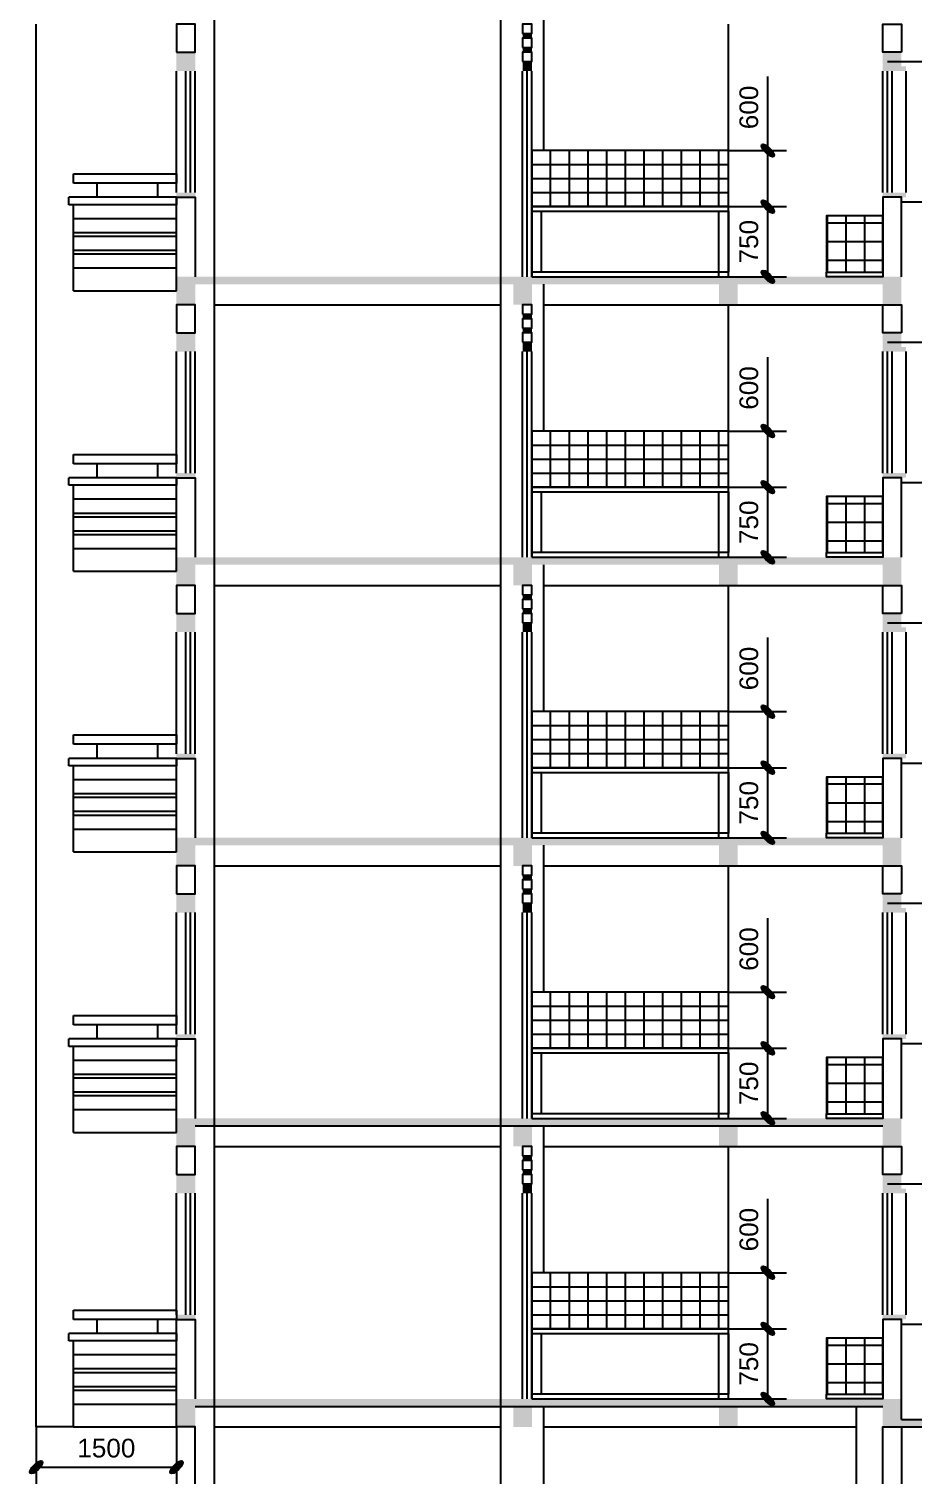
# Model space of a CAD drawing. Extents: x 3511 to 87611, y 1640 to 61040.
# Drawn here: x 60796 to 70249, y 21454 to 36918 of the extents above; entities that cross this region are included whole.
import ezdxf

# ---------------------------------------------------------------- set-up
doc = ezdxf.new("R2010")
doc.units = 0
doc.layers.get('0').update_dxf_attribs({"linetype": 'CONTINUOUS'})
doc.layers.get('DEFPOINTS').update_dxf_attribs({"linetype": 'CONTINUOUS'})
for name, color, linetype in [('BAO', 3, 'CONTINUOUS'), ('CUA', 4, 'CONTINUOUS'), ('DIM', 6, 'CONTINUOUS'), ('HATCH', 6, 'CONTINUOUS'), ('MAT_CAT', 5, 'CONTINUOUS'), ('mc1', 7, 'CONTINUOUS'), ('OPMEN', 6, 'CONTINUOUS'), ('TUONG', 35, 'CONTINUOUS')]:
    doc.layers.add(name, color=color, linetype=linetype)
doc.styles.add('VNI-HELVE', font='VHELVEN.TTF')
doc.dimstyles.new('DIM100S', dxfattribs={"dimtxt": 200, "dimasz": 130, "dimexe": 200, "dimexo": 0, "dimgap": 100, "dimtad": 1, "dimdec": 0, "dimrnd": 50, "dimzin": 0, "dimdsep": 46, "dimtxsty": 'VNI-HELVE', "dimblk1": 'ARCHTICK', "dimblk2": 'ARCHTICK', "dimsah": 1, "dimcen": 0, "dimclrd": 6, "dimclre": 6, "dimclrt": 6, "dimadec": 0, "dimazin": 0, "dimtfac": 1, "dimtdec": 0, "dimtofl": 0, "dimtmove": 0, "dimatfit": 3, "dimfxl": 0, "dimtolj": 1, "dimtzin": 0, "dimarcsym": 0})

# ---------------------------------------------------------------- blocks, each defined once
blk = doc.blocks.new('_ArchTick')
h = blk.add_hatch(color=256)
edge = h.paths.add_edge_path()
edge.add_ellipse((0, 0), major_axis=(0.5, 0.5), ratio=0.348148, start_angle=0, end_angle=360)
blk.add_ellipse((0, 0), major_axis=(0.5, 0.5), ratio=0.348148)
blk = doc.blocks.new('*D84')
at = {"color": 6, "linetype": 'ByBlock'}
for p, q in [((60874, 21968), (60874, 21338)), ((62374, 21968), (62374, 21338)), ((60874, 21538), (62374, 21538))]:
    blk.add_line(p, q, dxfattribs=at)
at = {"layer": 'DEFPOINTS', "color": 0, "linetype": 'ByBlock'}
for p in [(60874, 21968), (62374, 21968), (62374, 21538)]:
    blk.add_point(p, dxfattribs=at)
at = {"color": 6, "linetype": 'ByBlock', "xscale": 130, "yscale": 130, "zscale": 130, "rotation": 180}
blk.add_blockref('_ArchTick', (60874, 21538), dxfattribs=at)
at = {"color": 6, "linetype": 'ByBlock', "xscale": 130, "yscale": 130, "zscale": 130}
blk.add_blockref('_ArchTick', (62374, 21538), dxfattribs=at)
at = {"color": 6, "linetype": 'ByBlock', "insert": (61624, 21741), "char_height": 200, "attachment_point": 5, "style": 'VNI-HELVE'}
blk.add_mtext('\\A1;1500', dxfattribs=at)
blk = doc.blocks.new('GM1')
at = {"layer": 'HATCH'}
h = blk.add_hatch(dxfattribs=at)
h.set_pattern_fill('_USER', color=256, scale=200, style=0, double=1, pattern_type=0)
h.set_pattern_definition([(0, (59734.32, 8643.97), (0, 200), []), (90, (59734.32, 8643.97), (-200, 1e-14), [])])
h.paths.add_polyline_path([(0, 650), (-600, 650), (-600, 50), (0, 50)])
at = {"layer": 'CUA'}
blk.add_lwpolyline([(-600, 50), (0, 50), (0, 0), (-600, 0)], close=True, dxfattribs=at)
at = {"layer": 'HATCH'}
blk.add_lwpolyline([(-600, 50), (0, 50), (0, 650), (-600, 650)], close=True, dxfattribs=at)
blk = doc.blocks.new('*D139')
at = {"color": 6, "linetype": 'ByBlock'}
for p, q in [((68696, 35618), (68696, 36409)), ((68274, 35618), (68896, 35618)), ((68696, 35018), (68696, 35618)), ((68274, 35018), (68896, 35018))]:
    blk.add_line(p, q, dxfattribs=at)
at = {"layer": 'DEFPOINTS', "color": 0, "linetype": 'ByBlock'}
for p in [(68274, 35618), (68696, 35618), (68274, 35018)]:
    blk.add_point(p, dxfattribs=at)
at = {"color": 6, "linetype": 'ByBlock', "xscale": 130, "yscale": 130, "zscale": 130}
for p, rotation in [((68696, 35618), 90), ((68696, 35018), 270)]:
    blk.add_blockref('_ArchTick', p, dxfattribs=dict(at, rotation=rotation))
at = {"color": 6, "linetype": 'ByBlock', "insert": (68494, 36079), "char_height": 200, "attachment_point": 5, "rotation": 90, "style": 'VNI-HELVE'}
blk.add_mtext('\\A1;600', dxfattribs=at)
blk = doc.blocks.new('*D140')
at = {"color": 6, "linetype": 'ByBlock'}
for p, q in [((68274, 35018), (68896, 35018)), ((68696, 34268), (68696, 35018)), ((68274, 34268), (68896, 34268))]:
    blk.add_line(p, q, dxfattribs=at)
at = {"layer": 'DEFPOINTS', "color": 0, "linetype": 'ByBlock'}
for p in [(68274, 35018), (68696, 35018), (68274, 34268)]:
    blk.add_point(p, dxfattribs=at)
at = {"color": 6, "linetype": 'ByBlock', "xscale": 130, "yscale": 130, "zscale": 130}
for p, rotation in [((68696, 35018), 90), ((68696, 34268), 270)]:
    blk.add_blockref('_ArchTick', p, dxfattribs=dict(at, rotation=rotation))
at = {"color": 6, "linetype": 'ByBlock', "insert": (68494, 34643), "char_height": 200, "attachment_point": 5, "rotation": 90, "style": 'VNI-HELVE'}
blk.add_mtext('\\A1;750', dxfattribs=at)
blk = doc.blocks.new('*D141')
at = {"color": 6, "linetype": 'ByBlock'}
for p, q in [((68696, 32618), (68696, 33409)), ((68274, 32618), (68896, 32618)), ((68696, 32018), (68696, 32618)), ((68274, 32018), (68896, 32018))]:
    blk.add_line(p, q, dxfattribs=at)
at = {"layer": 'DEFPOINTS', "color": 0, "linetype": 'ByBlock'}
for p in [(68274, 32618), (68696, 32618), (68274, 32018)]:
    blk.add_point(p, dxfattribs=at)
at = {"color": 6, "linetype": 'ByBlock', "xscale": 130, "yscale": 130, "zscale": 130}
for p, rotation in [((68696, 32618), 90), ((68696, 32018), 270)]:
    blk.add_blockref('_ArchTick', p, dxfattribs=dict(at, rotation=rotation))
at = {"color": 6, "linetype": 'ByBlock', "insert": (68494, 33079), "char_height": 200, "attachment_point": 5, "rotation": 90, "style": 'VNI-HELVE'}
blk.add_mtext('\\A1;600', dxfattribs=at)
blk = doc.blocks.new('*D142')
at = {"color": 6, "linetype": 'ByBlock'}
for p, q in [((68274, 32018), (68896, 32018)), ((68696, 31268), (68696, 32018)), ((68274, 31268), (68896, 31268))]:
    blk.add_line(p, q, dxfattribs=at)
at = {"layer": 'DEFPOINTS', "color": 0, "linetype": 'ByBlock'}
for p in [(68274, 32018), (68696, 32018), (68274, 31268)]:
    blk.add_point(p, dxfattribs=at)
at = {"color": 6, "linetype": 'ByBlock', "xscale": 130, "yscale": 130, "zscale": 130}
for p, rotation in [((68696, 32018), 90), ((68696, 31268), 270)]:
    blk.add_blockref('_ArchTick', p, dxfattribs=dict(at, rotation=rotation))
at = {"color": 6, "linetype": 'ByBlock', "insert": (68494, 31643), "char_height": 200, "attachment_point": 5, "rotation": 90, "style": 'VNI-HELVE'}
blk.add_mtext('\\A1;750', dxfattribs=at)
blk = doc.blocks.new('*D143')
at = {"color": 6, "linetype": 'ByBlock'}
for p, q in [((68696, 29618), (68696, 30409)), ((68274, 29618), (68896, 29618)), ((68696, 29018), (68696, 29618)), ((68274, 29018), (68896, 29018))]:
    blk.add_line(p, q, dxfattribs=at)
at = {"layer": 'DEFPOINTS', "color": 0, "linetype": 'ByBlock'}
for p in [(68274, 29618), (68696, 29618), (68274, 29018)]:
    blk.add_point(p, dxfattribs=at)
at = {"color": 6, "linetype": 'ByBlock', "xscale": 130, "yscale": 130, "zscale": 130}
for p, rotation in [((68696, 29618), 90), ((68696, 29018), 270)]:
    blk.add_blockref('_ArchTick', p, dxfattribs=dict(at, rotation=rotation))
at = {"color": 6, "linetype": 'ByBlock', "insert": (68494, 30079), "char_height": 200, "attachment_point": 5, "rotation": 90, "style": 'VNI-HELVE'}
blk.add_mtext('\\A1;600', dxfattribs=at)
blk = doc.blocks.new('*D144')
at = {"color": 6, "linetype": 'ByBlock'}
for p, q in [((68274, 29018), (68896, 29018)), ((68696, 28268), (68696, 29018)), ((68274, 28268), (68896, 28268))]:
    blk.add_line(p, q, dxfattribs=at)
at = {"layer": 'DEFPOINTS', "color": 0, "linetype": 'ByBlock'}
for p in [(68274, 29018), (68696, 29018), (68274, 28268)]:
    blk.add_point(p, dxfattribs=at)
at = {"color": 6, "linetype": 'ByBlock', "xscale": 130, "yscale": 130, "zscale": 130}
for p, rotation in [((68696, 29018), 90), ((68696, 28268), 270)]:
    blk.add_blockref('_ArchTick', p, dxfattribs=dict(at, rotation=rotation))
at = {"color": 6, "linetype": 'ByBlock', "insert": (68494, 28643), "char_height": 200, "attachment_point": 5, "rotation": 90, "style": 'VNI-HELVE'}
blk.add_mtext('\\A1;750', dxfattribs=at)
blk = doc.blocks.new('*D145')
at = {"color": 6, "linetype": 'ByBlock'}
for p, q in [((68696, 26618), (68696, 27409)), ((68274, 26618), (68896, 26618)), ((68696, 26018), (68696, 26618)), ((68274, 26018), (68896, 26018))]:
    blk.add_line(p, q, dxfattribs=at)
at = {"layer": 'DEFPOINTS', "color": 0, "linetype": 'ByBlock'}
for p in [(68274, 26618), (68696, 26618), (68274, 26018)]:
    blk.add_point(p, dxfattribs=at)
at = {"color": 6, "linetype": 'ByBlock', "xscale": 130, "yscale": 130, "zscale": 130}
for p, rotation in [((68696, 26618), 90), ((68696, 26018), 270)]:
    blk.add_blockref('_ArchTick', p, dxfattribs=dict(at, rotation=rotation))
at = {"color": 6, "linetype": 'ByBlock', "insert": (68494, 27079), "char_height": 200, "attachment_point": 5, "rotation": 90, "style": 'VNI-HELVE'}
blk.add_mtext('\\A1;600', dxfattribs=at)
blk = doc.blocks.new('*D146')
at = {"color": 6, "linetype": 'ByBlock'}
for p, q in [((68274, 26018), (68896, 26018)), ((68696, 25268), (68696, 26018)), ((68274, 25268), (68896, 25268))]:
    blk.add_line(p, q, dxfattribs=at)
at = {"layer": 'DEFPOINTS', "color": 0, "linetype": 'ByBlock'}
for p in [(68274, 26018), (68696, 26018), (68274, 25268)]:
    blk.add_point(p, dxfattribs=at)
at = {"color": 6, "linetype": 'ByBlock', "xscale": 130, "yscale": 130, "zscale": 130}
for p, rotation in [((68696, 26018), 90), ((68696, 25268), 270)]:
    blk.add_blockref('_ArchTick', p, dxfattribs=dict(at, rotation=rotation))
at = {"color": 6, "linetype": 'ByBlock', "insert": (68494, 25643), "char_height": 200, "attachment_point": 5, "rotation": 90, "style": 'VNI-HELVE'}
blk.add_mtext('\\A1;750', dxfattribs=at)
blk = doc.blocks.new('*D147')
at = {"color": 6, "linetype": 'ByBlock'}
for p, q in [((68696, 23618), (68696, 24409)), ((68274, 23618), (68896, 23618)), ((68696, 23018), (68696, 23618)), ((68274, 23018), (68896, 23018))]:
    blk.add_line(p, q, dxfattribs=at)
at = {"layer": 'DEFPOINTS', "color": 0, "linetype": 'ByBlock'}
for p in [(68274, 23618), (68696, 23618), (68274, 23018)]:
    blk.add_point(p, dxfattribs=at)
at = {"color": 6, "linetype": 'ByBlock', "xscale": 130, "yscale": 130, "zscale": 130}
for p, rotation in [((68696, 23618), 90), ((68696, 23018), 270)]:
    blk.add_blockref('_ArchTick', p, dxfattribs=dict(at, rotation=rotation))
at = {"color": 6, "linetype": 'ByBlock', "insert": (68494, 24079), "char_height": 200, "attachment_point": 5, "rotation": 90, "style": 'VNI-HELVE'}
blk.add_mtext('\\A1;600', dxfattribs=at)
blk = doc.blocks.new('*D148')
at = {"color": 6, "linetype": 'ByBlock'}
for p, q in [((68274, 23018), (68896, 23018)), ((68696, 22268), (68696, 23018)), ((68274, 22268), (68896, 22268))]:
    blk.add_line(p, q, dxfattribs=at)
at = {"layer": 'DEFPOINTS', "color": 0, "linetype": 'ByBlock'}
for p in [(68274, 23018), (68696, 23018), (68274, 22268)]:
    blk.add_point(p, dxfattribs=at)
at = {"color": 6, "linetype": 'ByBlock', "xscale": 130, "yscale": 130, "zscale": 130}
for p, rotation in [((68696, 23018), 90), ((68696, 22268), 270)]:
    blk.add_blockref('_ArchTick', p, dxfattribs=dict(at, rotation=rotation))
at = {"color": 6, "linetype": 'ByBlock', "insert": (68494, 22643), "char_height": 200, "attachment_point": 5, "rotation": 90, "style": 'VNI-HELVE'}
blk.add_mtext('\\A1;750', dxfattribs=at)

msp = doc.modelspace()

# ---------------------------------------------------------------- hatches: boundary and pattern name
at = {"layer": 'OPMEN'}
h = msp.add_hatch(dxfattribs=at)
h.set_pattern_fill('_USER', color=256, scale=150, style=0, pattern_type=0)
h.set_pattern_definition([(0, (66173.86, 35018.44), (0, 150), [])])
h.paths.add_polyline_path([(66173.9, 35018.4), (68273.9, 35018.4), (68273.9, 35618.4), (66173.9, 35618.4)])
h = msp.add_hatch(dxfattribs=at)
h.set_pattern_fill('_USER', color=256, scale=200, angle=90, style=0, pattern_type=0)
h.set_pattern_definition([(90, (66173.86, 35018.44), (-200, 1e-14), [])])
h.paths.add_polyline_path([(66173.9, 35018.4), (68273.9, 35018.4), (68273.9, 35618.4), (66173.9, 35618.4)])
h = msp.add_hatch(dxfattribs=at)
h.set_pattern_fill('_USER', color=256, scale=150, style=0, pattern_type=0)
h.set_pattern_definition([(0, (66173.86, 32018.44), (0, 150), [])])
h.paths.add_polyline_path([(66173.9, 32018.4), (68273.9, 32018.4), (68273.9, 32618.4), (66173.9, 32618.4)])
h = msp.add_hatch(dxfattribs=at)
h.set_pattern_fill('_USER', color=256, scale=200, angle=90, style=0, pattern_type=0)
h.set_pattern_definition([(90, (66173.86, 32018.44), (-200, 1e-14), [])])
h.paths.add_polyline_path([(66173.9, 32018.4), (68273.9, 32018.4), (68273.9, 32618.4), (66173.9, 32618.4)])
h = msp.add_hatch(dxfattribs=at)
h.set_pattern_fill('_USER', color=256, scale=150, style=0, pattern_type=0)
h.set_pattern_definition([(0, (66173.86, 29018.44), (0, 150), [])])
h.paths.add_polyline_path([(66173.9, 29018.4), (68273.9, 29018.4), (68273.9, 29618.4), (66173.9, 29618.4)])
h = msp.add_hatch(dxfattribs=at)
h.set_pattern_fill('_USER', color=256, scale=200, angle=90, style=0, pattern_type=0)
h.set_pattern_definition([(90, (66173.86, 29018.44), (-200, 1e-14), [])])
h.paths.add_polyline_path([(66173.9, 29018.4), (68273.9, 29018.4), (68273.9, 29618.4), (66173.9, 29618.4)])
h = msp.add_hatch(dxfattribs=at)
h.set_pattern_fill('_USER', color=256, scale=150, style=0, pattern_type=0)
h.set_pattern_definition([(0, (66173.86, 26018.44), (0, 150), [])])
h.paths.add_polyline_path([(66173.9, 26018.4), (68273.9, 26018.4), (68273.9, 26618.4), (66173.9, 26618.4)])
h = msp.add_hatch(dxfattribs=at)
h.set_pattern_fill('_USER', color=256, scale=200, angle=90, style=0, pattern_type=0)
h.set_pattern_definition([(90, (66173.86, 26018.44), (-200, 1e-14), [])])
h.paths.add_polyline_path([(66173.9, 26018.4), (68273.9, 26018.4), (68273.9, 26618.4), (66173.9, 26618.4)])
h = msp.add_hatch(dxfattribs=at)
h.set_pattern_fill('_USER', color=256, scale=150, style=0, pattern_type=0)
h.set_pattern_definition([(0, (66173.86, 23018.44), (0, 150), [])])
h.paths.add_polyline_path([(66173.9, 23018.4), (68273.9, 23018.4), (68273.9, 23618.4), (66173.9, 23618.4)])
h = msp.add_hatch(dxfattribs=at)
h.set_pattern_fill('_USER', color=256, scale=200, angle=90, style=0, pattern_type=0)
h.set_pattern_definition([(90, (66173.86, 23018.44), (-200, 1e-14), [])])
h.paths.add_polyline_path([(66173.9, 23018.4), (68273.9, 23018.4), (68273.9, 23618.4), (66173.9, 23618.4)])

# ---------------------------------------------------------------- linework, layer by layer
at = {"layer": 'BAO', "color": 3, "linetype": 'Continuous'}
for points in [[(66073.9, 36868.4), (66173.9, 36868.4), (66173.9, 36968.4), (66073.9, 36968.4)], [(66073.9, 36718.4), (66173.9, 36718.4), (66173.9, 36818.4), (66073.9, 36818.4)], [(66073.9, 33868.4), (66173.9, 33868.4), (66173.9, 33968.4), (66073.9, 33968.4)], [(66073.9, 33718.4), (66173.9, 33718.4), (66173.9, 33818.4), (66073.9, 33818.4)], [(66073.9, 30718.4), (66173.9, 30718.4), (66173.9, 30818.4), (66073.9, 30818.4)], [(66073.9, 30568.4), (66173.9, 30568.4), (66173.9, 30668.4), (66073.9, 30668.4)]]:
    msp.add_lwpolyline(points, close=True, dxfattribs=at)
at = {"layer": 'DIM', "color": 6}
for p, q in [((61273.9, 35268.4), (61273.9, 35368.4)), ((61523.9, 35266.4), (61523.9, 35118.4)), ((62173.9, 35118.4), (62173.9, 35268.4)), ((62373.9, 35118.4), (61223.9, 35118.4)), ((61223.9, 35038.4), (61223.9, 35118.4)), ((62373.9, 35118.4), (62373.9, 35038.4)), ((62373.9, 35038.4), (61223.9, 35038.4)), ((61273.9, 34118.4), (61273.9, 35038.4)), ((62373.9, 34118.4), (62373.9, 35038.4)), ((62373.9, 34888.4), (61273.9, 34888.4)), ((62373.9, 34738.4), (61273.9, 34738.4)), ((62373.9, 34698.4), (61273.9, 34698.4)), ((62373.9, 34548.4), (61273.9, 34548.4)), ((62373.9, 34508.4), (61273.9, 34508.4)), ((62373.9, 34358.4), (61273.9, 34358.4)), ((61273.9, 34118.4), (62373.9, 34118.4)), ((61273.9, 32268.4), (61273.9, 32368.4)), ((61523.9, 32266.4), (61523.9, 32118.4)), ((62173.9, 32118.4), (62173.9, 32268.4)), ((62373.9, 32118.4), (61223.9, 32118.4)), ((61223.9, 32038.4), (61223.9, 32118.4)), ((62373.9, 32038.4), (61223.9, 32038.4)), ((61273.9, 31118.4), (61273.9, 32038.4)), ((62373.9, 32118.4), (62373.9, 32038.4)), ((62373.9, 31118.4), (62373.9, 32038.4)), ((62373.9, 31888.4), (61273.9, 31888.4)), ((62373.9, 31738.4), (61273.9, 31738.4)), ((62373.9, 31698.4), (61273.9, 31698.4)), ((62373.9, 31548.4), (61273.9, 31548.4)), ((62373.9, 31508.4), (61273.9, 31508.4)), ((62373.9, 31358.4), (61273.9, 31358.4)), ((61273.9, 31118.4), (62373.9, 31118.4)), ((61273.9, 29268.4), (61273.9, 29368.4)), ((61523.9, 29266.4), (61523.9, 29118.4)), ((62173.9, 29118.4), (62173.9, 29268.4)), ((62373.9, 29118.4), (61223.9, 29118.4)), ((61223.9, 29038.4), (61223.9, 29118.4)), ((62373.9, 29118.4), (62373.9, 29038.4)), ((62373.9, 29038.4), (61223.9, 29038.4)), ((61273.9, 28118.4), (61273.9, 29038.4)), ((62373.9, 28118.4), (62373.9, 29038.4)), ((62373.9, 28888.4), (61273.9, 28888.4)), ((62373.9, 28738.4), (61273.9, 28738.4)), ((62373.9, 28698.4), (61273.9, 28698.4)), ((62373.9, 28548.4), (61273.9, 28548.4)), ((62373.9, 28508.4), (61273.9, 28508.4)), ((62373.9, 28358.4), (61273.9, 28358.4)), ((61273.9, 28118.4), (62373.9, 28118.4)), ((61273.9, 26268.4), (61273.9, 26368.4)), ((61523.9, 26266.4), (61523.9, 26118.4)), ((62173.9, 26118.4), (62173.9, 26268.4)), ((62373.9, 26118.4), (61223.9, 26118.4)), ((61223.9, 26038.4), (61223.9, 26118.4)), ((62373.9, 26038.4), (61223.9, 26038.4)), ((61273.9, 25118.4), (61273.9, 26038.4)), ((62373.9, 26118.4), (62373.9, 26038.4)), ((62373.9, 25118.4), (62373.9, 26038.4)), ((62373.9, 25888.4), (61273.9, 25888.4)), ((62373.9, 25738.4), (61273.9, 25738.4)), ((62373.9, 25698.4), (61273.9, 25698.4)), ((62373.9, 25548.4), (61273.9, 25548.4)), ((62373.9, 25508.4), (61273.9, 25508.4)), ((62373.9, 25358.4), (61273.9, 25358.4)), ((61273.9, 25118.4), (62373.9, 25118.4)), ((61273.9, 25118.4), (62373.9, 25118.4)), ((61273.9, 23118.4), (61273.9, 23218.4)), ((61523.9, 23116.4), (61523.9, 22968.4)), ((62173.9, 22968.4), (62173.9, 23118.4)), ((62373.9, 22968.4), (61223.9, 22968.4)), ((61223.9, 22888.4), (61223.9, 22968.4)), ((62373.9, 22888.4), (61223.9, 22888.4)), ((61273.9, 21968.4), (61273.9, 22888.4)), ((62373.9, 22968.4), (62373.9, 22888.4)), ((62373.9, 21968.4), (62373.9, 22888.4)), ((62373.9, 22738.4), (61273.9, 22738.4)), ((62373.9, 22588.4), (61273.9, 22588.4)), ((62373.9, 22548.4), (61273.9, 22548.4)), ((62373.9, 22398.4), (61273.9, 22398.4)), ((62373.9, 22358.4), (61273.9, 22358.4)), ((62373.9, 22208.4), (61273.9, 22208.4)), ((61273.9, 21968.4), (62373.9, 21968.4))]:
    msp.add_line(p, q, dxfattribs=at)
for points in [[(61273.9, 35368.4), (62373.9, 35368.4), (62373.9, 35268.4), (61273.9, 35268.4)], [(61273.9, 32368.4), (62373.9, 32368.4), (62373.9, 32268.4), (61273.9, 32268.4)], [(61273.9, 29368.4), (62373.9, 29368.4), (62373.9, 29268.4), (61273.9, 29268.4)], [(61273.9, 26368.4), (62373.9, 26368.4), (62373.9, 26268.4), (61273.9, 26268.4)], [(61273.9, 23218.4), (62373.9, 23218.4), (62373.9, 23118.4), (61273.9, 23118.4)]]:
    msp.add_lwpolyline(points, dxfattribs=at)
at = {"layer": 'DIM', "color": 4, "linetype": 'ByBlock'}
for points in [[(66273.9, 34318.4), (66173.9, 34318.4), (66173.9, 34968.4), (66273.9, 34968.4)], [(68273.9, 34318.4), (68173.9, 34318.4), (68173.9, 34968.4), (68273.9, 34968.4)], [(66273.9, 31318.4), (66173.9, 31318.4), (66173.9, 31968.4), (66273.9, 31968.4)], [(68273.9, 31318.4), (68173.9, 31318.4), (68173.9, 31968.4), (68273.9, 31968.4)], [(66273.9, 28318.4), (66173.9, 28318.4), (66173.9, 28968.4), (66273.9, 28968.4)], [(68273.9, 28318.4), (68173.9, 28318.4), (68173.9, 28968.4), (68273.9, 28968.4)], [(66273.9, 25318.4), (66173.9, 25318.4), (66173.9, 25968.4), (66273.9, 25968.4)], [(68273.9, 25318.4), (68173.9, 25318.4), (68173.9, 25968.4), (68273.9, 25968.4)], [(66273.9, 22318.4), (66173.9, 22318.4), (66173.9, 22968.4), (66273.9, 22968.4)], [(68273.9, 22318.4), (68173.9, 22318.4), (68173.9, 22968.4), (68273.9, 22968.4)]]:
    msp.add_lwpolyline(points, close=True, dxfattribs=at)
at = {"layer": 'MAT_CAT', "color": 6}
for p, q in [((66173.9, 34968.4), (66173.9, 34318.4)), ((68273.9, 34968.4), (68273.9, 34318.4)), ((66173.9, 31968.4), (66173.9, 31318.4)), ((68273.9, 31968.4), (68273.9, 31318.4)), ((66173.9, 28968.4), (66173.9, 28318.4)), ((68273.9, 28968.4), (68273.9, 28318.4)), ((66173.9, 25968.4), (66173.9, 25318.4)), ((68273.9, 25968.4), (68273.9, 25318.4)), ((66173.9, 22968.4), (66173.9, 22318.4)), ((68273.9, 22968.4), (68273.9, 22318.4))]:
    msp.add_line(p, q, dxfattribs=at)
at = {"layer": 'MAT_CAT', "color": 5, "linetype": 'Continuous'}
for p, q in [((62573.9, 25188.4), (69923.9, 25188.4)), ((70123.9, 22048.4), (73573.9, 22048.4))]:
    msp.add_line(p, q, dxfattribs=at)
at = {"layer": 'MAT_CAT', "color": 4}
for points in [[(66173.9, 34968.4), (68273.9, 34968.4), (68273.9, 35018.4), (66173.9, 35018.4)], [(66173.9, 34268.4), (68273.9, 34268.4), (68273.9, 34318.4), (66173.9, 34318.4)], [(66173.9, 34268.4), (68173.9, 34268.4), (68173.9, 34318.4), (66173.9, 34318.4)], [(66173.9, 31968.4), (68273.9, 31968.4), (68273.9, 32018.4), (66173.9, 32018.4)], [(66173.9, 31268.4), (68273.9, 31268.4), (68273.9, 31318.4), (66173.9, 31318.4)], [(66173.9, 31268.4), (68173.9, 31268.4), (68173.9, 31318.4), (66173.9, 31318.4)], [(66173.9, 28968.4), (68273.9, 28968.4), (68273.9, 29018.4), (66173.9, 29018.4)], [(66173.9, 28268.4), (68273.9, 28268.4), (68273.9, 28318.4), (66173.9, 28318.4)], [(66173.9, 28268.4), (68173.9, 28268.4), (68173.9, 28318.4), (66173.9, 28318.4)], [(66173.9, 25968.4), (68273.9, 25968.4), (68273.9, 26018.4), (66173.9, 26018.4)], [(66173.9, 25268.4), (68273.9, 25268.4), (68273.9, 25318.4), (66173.9, 25318.4)], [(66173.9, 25268.4), (68173.9, 25268.4), (68173.9, 25318.4), (66173.9, 25318.4)], [(66173.9, 22968.4), (68273.9, 22968.4), (68273.9, 23018.4), (66173.9, 23018.4)], [(66173.9, 22268.4), (68273.9, 22268.4), (68273.9, 22318.4), (66173.9, 22318.4)], [(66173.9, 22268.4), (68173.9, 22268.4), (68173.9, 22318.4), (66173.9, 22318.4)]]:
    msp.add_lwpolyline(points, close=True, dxfattribs=at)
at = {"layer": 'MAT_CAT', "color": 5, "linetype": 'Continuous'}
for points in [[(62573.9, 22188.4), (69923.9, 22188.4)], [(70123.9, 21968.4), (73573.9, 21968.4)]]:
    msp.add_lwpolyline(points, dxfattribs=at)
for points in [[(66073.9, 36818.4), (66073.9, 36868.4), (66173.9, 36818.4), (66173.9, 36868.4)], [(66073.9, 36668.4), (66073.9, 36718.4), (66173.9, 36668.4), (66173.9, 36718.4)], [(62573.9, 35118.4), (62373.9, 35118.4), (62573.9, 35168.4), (62373.9, 35168.4)], [(66073.9, 33818.4), (66073.9, 33868.4), (66173.9, 33818.4), (66173.9, 33868.4)], [(66073.9, 33668.4), (66073.9, 33718.4), (66173.9, 33668.4), (66173.9, 33718.4)], [(62573.9, 32118.4), (62373.9, 32118.4), (62573.9, 32168.4), (62373.9, 32168.4)], [(66073.9, 30818.4), (66073.9, 30868.4), (66173.9, 30818.4), (66173.9, 30868.4)], [(66073.9, 30668.4), (66073.9, 30718.4), (66173.9, 30668.4), (66173.9, 30718.4)], [(66073.9, 30568.4), (66173.9, 30568.4), (66073.9, 30468.4), (66173.9, 30468.4)], [(62573.9, 29118.4), (62373.9, 29118.4), (62573.9, 29168.4), (62373.9, 29168.4)], [(66073.9, 27818.4), (66073.9, 27868.4), (66173.9, 27818.4), (66173.9, 27868.4)], [(66073.9, 27668.4), (66073.9, 27718.4), (66173.9, 27668.4), (66173.9, 27718.4)], [(62573.9, 26118.4), (62373.9, 26118.4), (62573.9, 26168.4), (62373.9, 26168.4)], [(66073.9, 24818.4), (66073.9, 24868.4), (66173.9, 24818.4), (66173.9, 24868.4)], [(66073.9, 24668.4), (66073.9, 24718.4), (66173.9, 24668.4), (66173.9, 24718.4)], [(62573.9, 23118.4), (62373.9, 23118.4), (62573.9, 23168.4), (62373.9, 23168.4)], [(72273.9, 22048.4), (70123.9, 22048.4), (72273.9, 21968.4), (70123.9, 21968.4)]]:
    msp.add_solid(points, dxfattribs=at)
at = {"layer": 'mc1', "color": 4, "linetype": 'ByBlock'}
for p, q in [((62473.9, 35168.4), (62473.9, 36468.4)), ((62523.9, 35168.4), (62523.9, 36468.4)), ((62573.9, 35168.4), (62573.9, 36468.4)), ((66073.9, 34268.4), (66073.9, 36468.4)), ((66123.9, 34268.4), (66123.9, 36468.4)), ((66173.9, 34268.4), (66173.9, 36468.4)), ((69923.9, 35168.4), (69923.9, 36468.4)), ((69973.9, 35168.4), (69973.9, 36468.4)), ((70023.9, 35168.4), (70023.9, 36468.4)), ((62473.9, 32168.4), (62473.9, 33468.4)), ((62523.9, 32168.4), (62523.9, 33468.4)), ((62573.9, 32168.4), (62573.9, 33468.4)), ((66073.9, 31268.4), (66073.9, 33468.4)), ((66123.9, 31268.4), (66123.9, 33468.4)), ((66173.9, 31268.4), (66173.9, 33468.4)), ((69923.9, 32168.4), (69923.9, 33468.4)), ((69973.9, 32168.4), (69973.9, 33468.4)), ((70023.9, 32168.4), (70023.9, 33468.4)), ((62473.9, 29168.4), (62473.9, 30468.4)), ((62523.9, 29168.4), (62523.9, 30468.4)), ((62573.9, 29168.4), (62573.9, 30468.4)), ((66073.9, 28268.4), (66073.9, 30468.4)), ((66123.9, 28268.4), (66123.9, 30468.4)), ((66173.9, 28268.4), (66173.9, 30468.4)), ((69923.9, 29168.4), (69923.9, 30468.4)), ((69973.9, 29168.4), (69973.9, 30468.4)), ((70023.9, 29168.4), (70023.9, 30468.4)), ((62473.9, 26168.4), (62473.9, 27468.4)), ((62523.9, 26168.4), (62523.9, 27468.4)), ((62573.9, 26168.4), (62573.9, 27468.4)), ((66073.9, 25268.4), (66073.9, 27468.4)), ((66123.9, 25268.4), (66123.9, 27468.4)), ((66173.9, 25268.4), (66173.9, 27468.4)), ((69923.9, 26168.4), (69923.9, 27468.4)), ((69973.9, 26168.4), (69973.9, 27468.4)), ((70023.9, 26168.4), (70023.9, 27468.4)), ((62473.9, 23168.4), (62473.9, 24468.4)), ((62523.9, 23168.4), (62523.9, 24468.4)), ((62573.9, 23168.4), (62573.9, 24468.4)), ((66073.9, 22268.4), (66073.9, 24468.4)), ((66123.9, 22268.4), (66123.9, 24468.4)), ((66173.9, 22268.4), (66173.9, 24468.4)), ((69923.9, 23168.4), (69923.9, 24468.4)), ((69973.9, 23168.4), (69973.9, 24468.4)), ((70023.9, 23168.4), (70023.9, 24468.4))]:
    msp.add_line(p, q, dxfattribs=at)
at = {"layer": 'mc1', "color": 5, "linetype": 'ByBlock'}
for points in [[(62373.9, 36668.4), (62573.9, 36668.4), (62373.9, 36468.4), (62573.9, 36468.4)], [(70123.9, 36668.4), (69923.9, 36668.4), (70123.9, 36468.4), (69923.9, 36468.4)], [(66073.9, 36568.4), (66173.9, 36568.4), (66073.9, 36468.4), (66173.9, 36468.4)], [(70173.9, 36518.4), (70173.9, 36468.4), (69923.9, 36518.4), (69923.9, 36468.4)], [(70173.9, 35168.4), (70173.9, 35118.4), (69923.9, 35168.4), (69923.9, 35118.4)], [(62373.9, 34268.4), (62573.9, 34268.4), (62373.9, 33968.4), (62573.9, 33968.4)], [(62373.9, 34268.4), (62573.9, 34268.4), (62373.9, 33968.4), (62573.9, 33968.4)], [(62373.9, 34268.4), (62573.9, 34268.4), (62373.9, 33968.4), (62573.9, 33968.4)], [(62373.9, 34268.4), (62573.9, 34268.4), (62373.9, 33968.4), (62573.9, 33968.4)], [(62573.9, 34268.4), (68173.9, 34268.4), (62573.9, 34188.4), (68173.9, 34188.4)], [(65973.9, 34268.4), (66173.9, 34268.4), (65973.9, 33968.4), (66173.9, 33968.4)], [(65973.9, 34268.4), (66173.9, 34268.4), (65973.9, 33968.4), (66173.9, 33968.4)], [(65973.9, 34268.4), (66173.9, 34268.4), (65973.9, 33968.4), (66173.9, 33968.4)], [(65973.9, 34268.4), (66173.9, 34268.4), (65973.9, 33968.4), (66173.9, 33968.4)], [(68173.9, 34268.4), (68373.9, 34268.4), (68173.9, 33968.4), (68373.9, 33968.4)], [(68273.9, 34188.4), (68273.9, 34268.4), (69923.9, 34188.4), (69923.9, 34268.4)], [(68273.9, 34188.4), (68273.9, 34268.4), (69923.9, 34188.4), (69923.9, 34268.4)], [(69923.9, 34268.4), (70123.9, 34268.4), (69923.9, 33968.4), (70123.9, 33968.4)], [(69923.9, 34268.4), (70123.9, 34268.4), (69923.9, 33968.4), (70123.9, 33968.4)], [(69923.9, 34268.4), (70123.9, 34268.4), (69923.9, 33968.4), (70123.9, 33968.4)], [(62373.9, 33668.4), (62573.9, 33668.4), (62373.9, 33468.4), (62573.9, 33468.4)], [(66073.9, 33568.4), (66173.9, 33568.4), (66073.9, 33468.4), (66173.9, 33468.4)], [(70123.9, 33668.4), (69923.9, 33668.4), (70123.9, 33468.4), (69923.9, 33468.4)], [(70173.9, 33518.4), (70173.9, 33468.4), (69923.9, 33518.4), (69923.9, 33468.4)], [(70173.9, 32168.4), (70173.9, 32118.4), (69923.9, 32168.4), (69923.9, 32118.4)], [(62373.9, 31268.4), (62573.9, 31268.4), (62373.9, 30968.4), (62573.9, 30968.4)], [(62373.9, 31268.4), (62573.9, 31268.4), (62373.9, 30968.4), (62573.9, 30968.4)], [(62373.9, 31268.4), (62573.9, 31268.4), (62373.9, 30968.4), (62573.9, 30968.4)], [(62373.9, 31268.4), (62573.9, 31268.4), (62373.9, 30968.4), (62573.9, 30968.4)], [(62573.9, 31268.4), (68173.9, 31268.4), (62573.9, 31188.4), (68173.9, 31188.4)], [(65973.9, 31268.4), (66173.9, 31268.4), (65973.9, 30968.4), (66173.9, 30968.4)], [(65973.9, 31268.4), (66173.9, 31268.4), (65973.9, 30968.4), (66173.9, 30968.4)], [(65973.9, 31268.4), (66173.9, 31268.4), (65973.9, 30968.4), (66173.9, 30968.4)], [(65973.9, 31268.4), (66173.9, 31268.4), (65973.9, 30968.4), (66173.9, 30968.4)], [(68173.9, 31268.4), (68373.9, 31268.4), (68173.9, 30968.4), (68373.9, 30968.4)], [(68273.9, 31188.4), (68273.9, 31268.4), (69923.9, 31188.4), (69923.9, 31268.4)], [(68273.9, 31188.4), (68273.9, 31268.4), (69923.9, 31188.4), (69923.9, 31268.4)], [(69923.9, 31268.4), (70123.9, 31268.4), (69923.9, 30968.4), (70123.9, 30968.4)], [(69923.9, 31268.4), (70123.9, 31268.4), (69923.9, 30968.4), (70123.9, 30968.4)], [(69923.9, 31268.4), (70123.9, 31268.4), (69923.9, 30968.4), (70123.9, 30968.4)], [(62373.9, 30668.4), (62573.9, 30668.4), (62373.9, 30468.4), (62573.9, 30468.4)], [(70123.9, 30668.4), (69923.9, 30668.4), (70123.9, 30468.4), (69923.9, 30468.4)], [(70173.9, 30518.4), (70173.9, 30468.4), (69923.9, 30518.4), (69923.9, 30468.4)], [(70173.9, 29168.4), (70173.9, 29118.4), (69923.9, 29168.4), (69923.9, 29118.4)], [(62373.9, 28268.4), (62573.9, 28268.4), (62373.9, 27968.4), (62573.9, 27968.4)], [(62373.9, 28268.4), (62573.9, 28268.4), (62373.9, 27968.4), (62573.9, 27968.4)], [(62373.9, 28268.4), (62573.9, 28268.4), (62373.9, 27968.4), (62573.9, 27968.4)], [(62373.9, 28268.4), (62573.9, 28268.4), (62373.9, 27968.4), (62573.9, 27968.4)], [(62573.9, 28268.4), (68173.9, 28268.4), (62573.9, 28188.4), (68173.9, 28188.4)], [(65973.9, 28268.4), (66173.9, 28268.4), (65973.9, 27968.4), (66173.9, 27968.4)], [(65973.9, 28268.4), (66173.9, 28268.4), (65973.9, 27968.4), (66173.9, 27968.4)], [(65973.9, 28268.4), (66173.9, 28268.4), (65973.9, 27968.4), (66173.9, 27968.4)], [(65973.9, 28268.4), (66173.9, 28268.4), (65973.9, 27968.4), (66173.9, 27968.4)], [(68173.9, 28268.4), (68373.9, 28268.4), (68173.9, 27968.4), (68373.9, 27968.4)], [(68273.9, 28188.4), (68273.9, 28268.4), (69923.9, 28188.4), (69923.9, 28268.4)], [(68273.9, 28188.4), (68273.9, 28268.4), (69923.9, 28188.4), (69923.9, 28268.4)], [(69923.9, 28268.4), (70123.9, 28268.4), (69923.9, 27968.4), (70123.9, 27968.4)], [(69923.9, 28268.4), (70123.9, 28268.4), (69923.9, 27968.4), (70123.9, 27968.4)], [(69923.9, 28268.4), (70123.9, 28268.4), (69923.9, 27968.4), (70123.9, 27968.4)], [(62373.9, 27668.4), (62573.9, 27668.4), (62373.9, 27468.4), (62573.9, 27468.4)], [(66073.9, 27568.4), (66173.9, 27568.4), (66073.9, 27468.4), (66173.9, 27468.4)], [(70123.9, 27668.4), (69923.9, 27668.4), (70123.9, 27468.4), (69923.9, 27468.4)], [(70173.9, 27518.4), (70173.9, 27468.4), (69923.9, 27518.4), (69923.9, 27468.4)], [(70173.9, 26168.4), (70173.9, 26118.4), (69923.9, 26168.4), (69923.9, 26118.4)], [(62373.9, 25268.4), (62573.9, 25268.4), (62373.9, 24968.4), (62573.9, 24968.4)], [(62373.9, 25268.4), (62573.9, 25268.4), (62373.9, 24968.4), (62573.9, 24968.4)], [(62573.9, 25268.4), (68173.9, 25268.4), (62573.9, 25188.4), (68173.9, 25188.4)], [(65973.9, 25268.4), (66173.9, 25268.4), (65973.9, 24968.4), (66173.9, 24968.4)], [(65973.9, 25268.4), (66173.9, 25268.4), (65973.9, 24968.4), (66173.9, 24968.4)], [(68173.9, 25268.4), (68373.9, 25268.4), (68173.9, 24968.4), (68373.9, 24968.4)], [(68273.9, 25188.4), (68273.9, 25268.4), (69923.9, 25188.4), (69923.9, 25268.4)], [(68273.9, 25188.4), (68273.9, 25268.4), (69923.9, 25188.4), (69923.9, 25268.4)], [(69923.9, 25268.4), (70123.9, 25268.4), (69923.9, 24968.4), (70123.9, 24968.4)], [(62373.9, 24668.4), (62573.9, 24668.4), (62373.9, 24468.4), (62573.9, 24468.4)], [(70123.9, 24668.4), (69923.9, 24668.4), (70123.9, 24468.4), (69923.9, 24468.4)], [(66073.9, 24568.4), (66173.9, 24568.4), (66073.9, 24468.4), (66173.9, 24468.4)], [(70173.9, 24518.4), (70173.9, 24468.4), (69923.9, 24518.4), (69923.9, 24468.4)], [(70173.9, 23168.4), (70173.9, 23118.4), (69923.9, 23168.4), (69923.9, 23118.4)], [(62373.9, 22268.4), (62573.9, 22268.4), (62373.9, 21968.4), (62573.9, 21968.4)], [(62373.9, 22268.4), (62573.9, 22268.4), (62373.9, 21968.4), (62573.9, 21968.4)], [(62573.9, 22268.4), (68173.9, 22268.4), (62573.9, 22188.4), (68173.9, 22188.4)], [(65973.9, 22268.4), (66173.9, 22268.4), (65973.9, 21968.4), (66173.9, 21968.4)], [(65973.9, 22268.4), (66173.9, 22268.4), (65973.9, 21968.4), (66173.9, 21968.4)], [(68173.9, 22268.4), (68373.9, 22268.4), (68173.9, 21968.4), (68373.9, 21968.4)], [(68373.9, 22188.4), (68373.9, 22268.4), (69923.9, 22188.4), (69923.9, 22268.4)], [(69923.9, 22268.4), (70123.9, 22268.4), (69923.9, 21968.4), (70123.9, 21968.4)]]:
    msp.add_solid(points, dxfattribs=at)
at = {"layer": 'OPMEN'}
for points in [[(66173.9, 35018.4), (68273.9, 35018.4), (68273.9, 35618.4), (66173.9, 35618.4)], [(66173.9, 32018.4), (68273.9, 32018.4), (68273.9, 32618.4), (66173.9, 32618.4)], [(66173.9, 29018.4), (68273.9, 29018.4), (68273.9, 29618.4), (66173.9, 29618.4)], [(66173.9, 26018.4), (68273.9, 26018.4), (68273.9, 26618.4), (66173.9, 26618.4)], [(66173.9, 23018.4), (68273.9, 23018.4), (68273.9, 23618.4), (66173.9, 23618.4)]]:
    msp.add_lwpolyline(points, close=True, dxfattribs=at)
at = {"layer": 'TUONG', "color": 3, "linetype": 'ByBlock'}
for p, q in [((62778.9, 34188.4), (62778.9, 37188.4)), ((65841.7, 34188.4), (65841.7, 37188.4)), ((66302.7, 35618.4), (66302.7, 37188.4)), ((68273.9, 34268.4), (68273.9, 36968.4)), ((62373.9, 35168.4), (62373.9, 36468.4)), ((70173.9, 35168.4), (70173.9, 36468.4)), ((62778.9, 31188.4), (62778.9, 34188.4)), ((65841.7, 31188.4), (65841.7, 34188.4)), ((66302.7, 32618.4), (66302.7, 34188.4)), ((62778.9, 33968.4), (65841.7, 33968.4)), ((66302.7, 33968.4), (69923.9, 33968.4)), ((68273.9, 31268.4), (68273.9, 33968.4)), ((68273.9, 31268.4), (68273.9, 33968.4)), ((62373.9, 32168.4), (62373.9, 33468.4)), ((70173.9, 32168.4), (70173.9, 33468.4)), ((62778.9, 28188.4), (62778.9, 31188.4)), ((65841.7, 28188.4), (65841.7, 31188.4)), ((66302.7, 29618.4), (66302.7, 31188.4)), ((62778.9, 30968.4), (65841.7, 30968.4)), ((66302.7, 30968.4), (69923.9, 30968.4)), ((68273.9, 28268.4), (68273.9, 30968.4)), ((68273.9, 28268.4), (68273.9, 30968.4)), ((62373.9, 29168.4), (62373.9, 30468.4)), ((70173.9, 29168.4), (70173.9, 30468.4)), ((62778.9, 25188.4), (62778.9, 28188.4)), ((65841.7, 25188.4), (65841.7, 28188.4)), ((66302.7, 26618.4), (66302.7, 28188.4)), ((62778.9, 27968.4), (65841.7, 27968.4)), ((66302.7, 27968.4), (69923.9, 27968.4)), ((68273.9, 25268.4), (68273.9, 27968.4)), ((68273.9, 25268.4), (68273.9, 27968.4)), ((62373.9, 26168.4), (62373.9, 27468.4)), ((70173.9, 26168.4), (70173.9, 27468.4)), ((62778.9, 22188.4), (62778.9, 25188.4)), ((65841.7, 22188.4), (65841.7, 25188.4)), ((66302.7, 23618.4), (66302.7, 25188.4)), ((62778.9, 24968.4), (65841.7, 24968.4)), ((66302.7, 24968.4), (69923.9, 24968.4)), ((68273.9, 22268.4), (68273.9, 24968.4)), ((62373.9, 23168.4), (62373.9, 24468.4)), ((70173.9, 23168.4), (70173.9, 24468.4)), ((62778.9, 17718.4), (62778.9, 22188.4)), ((65841.7, 17718.4), (65841.7, 22188.4)), ((66302.7, 17638.4), (66302.7, 22188.4)), ((69644.8, 17718.4), (69644.8, 22188.4)), ((62778.9, 21968.4), (65841.7, 21968.4)), ((66302.7, 21968.4), (69644.8, 21968.4))]:
    msp.add_line(p, q, dxfattribs=at)
at = {"layer": 'TUONG', "color": 3}
for p, q in [((60873.9, 33968.4), (60873.9, 36968.4)), ((69973.9, 36568.4), (73573.9, 36568.4)), ((70123.9, 35068.4), (73573.9, 35068.4)), ((60873.9, 30968.4), (60873.9, 33968.4)), ((69973.9, 33568.4), (73573.9, 33568.4)), ((70123.9, 32068.4), (73573.9, 32068.4)), ((60873.9, 27968.4), (60873.9, 30968.4)), ((69973.9, 30568.4), (73573.9, 30568.4)), ((70123.9, 29068.4), (73573.9, 29068.4)), ((60873.9, 24968.4), (60873.9, 27968.4)), ((69973.9, 27568.4), (73573.9, 27568.4)), ((70123.9, 26068.4), (73573.9, 26068.4)), ((60873.9, 21968.4), (60873.9, 24968.4)), ((69973.9, 24568.4), (73573.9, 24568.4)), ((70123.9, 23068.4), (73573.9, 23068.4)), ((61273.9, 21968.4), (60873.9, 21968.4)), ((61273.9, 21968.4), (62373.9, 21968.4))]:
    msp.add_line(p, q, dxfattribs=at)
at = {"layer": 'TUONG', "color": 3, "linetype": 'ByBlock'}
for points in [[(62373.9, 36668.4), (62573.9, 36668.4), (62573.9, 36968.4), (62373.9, 36968.4)], [(70123.9, 36668.4), (69923.9, 36668.4), (69923.9, 36968.4), (70123.9, 36968.4)], [(66073.9, 36568.4), (66173.9, 36568.4), (66173.9, 36668.4), (66073.9, 36668.4)], [(62373.9, 33668.4), (62573.9, 33668.4), (62573.9, 33968.4), (62373.9, 33968.4)], [(70123.9, 33668.4), (69923.9, 33668.4), (69923.9, 33968.4), (70123.9, 33968.4)], [(66073.9, 33568.4), (66173.9, 33568.4), (66173.9, 33668.4), (66073.9, 33668.4)], [(62373.9, 30668.4), (62573.9, 30668.4), (62573.9, 30968.4), (62373.9, 30968.4)], [(66073.9, 30868.4), (66173.9, 30868.4), (66173.9, 30968.4), (66073.9, 30968.4)], [(70123.9, 30668.4), (69923.9, 30668.4), (69923.9, 30968.4), (70123.9, 30968.4)], [(62373.9, 27668.4), (62573.9, 27668.4), (62573.9, 27968.4), (62373.9, 27968.4)], [(66073.9, 27868.4), (66173.9, 27868.4), (66173.9, 27968.4), (66073.9, 27968.4)], [(70123.9, 27668.4), (69923.9, 27668.4), (69923.9, 27968.4), (70123.9, 27968.4)], [(66073.9, 27718.4), (66173.9, 27718.4), (66173.9, 27818.4), (66073.9, 27818.4)], [(66073.9, 27568.4), (66173.9, 27568.4), (66173.9, 27668.4), (66073.9, 27668.4)], [(62373.9, 24668.4), (62573.9, 24668.4), (62573.9, 24968.4), (62373.9, 24968.4)], [(66073.9, 24868.4), (66173.9, 24868.4), (66173.9, 24968.4), (66073.9, 24968.4)], [(70123.9, 24668.4), (69923.9, 24668.4), (69923.9, 24968.4), (70123.9, 24968.4)], [(66073.9, 24718.4), (66173.9, 24718.4), (66173.9, 24818.4), (66073.9, 24818.4)], [(66073.9, 24568.4), (66173.9, 24568.4), (66173.9, 24668.4), (66073.9, 24668.4)], [(62373.9, 20368.4), (62573.9, 20368.4), (62573.9, 21968.4), (62373.9, 21968.4)]]:
    msp.add_lwpolyline(points, close=True, dxfattribs=at)
for points in [[(62373.9, 34268.4), (62373.9, 35118.4), (62573.9, 35118.4), (62573.9, 34268.4)], [(70123.9, 34268.4), (70123.9, 35118.4), (69923.9, 35118.4), (69923.9, 34268.4)], [(62373.9, 31268.4), (62373.9, 32118.4), (62573.9, 32118.4), (62573.9, 31268.4)], [(70123.9, 31268.4), (70123.9, 32118.4), (69923.9, 32118.4), (69923.9, 31268.4)], [(62373.9, 28268.4), (62373.9, 29118.4), (62573.9, 29118.4), (62573.9, 28268.4)], [(70123.9, 28268.4), (70123.9, 29118.4), (69923.9, 29118.4), (69923.9, 28268.4)], [(62373.9, 25268.4), (62373.9, 26118.4), (62573.9, 26118.4), (62573.9, 25268.4)], [(70123.9, 25268.4), (70123.9, 26118.4), (69923.9, 26118.4), (69923.9, 25268.4)], [(62373.9, 22268.4), (62373.9, 23118.4), (62573.9, 23118.4), (62573.9, 22268.4)], [(70123.9, 22048.4), (70123.9, 23118.4), (69923.9, 23118.4), (69923.9, 22268.4)], [(69923.9, 17638.4), (69923.9, 21968.4), (70123.9, 21968.4), (70123.9, 17718.4)]]:
    msp.add_lwpolyline(points, dxfattribs=at)

# ---------------------------------------------------------------- block references
at = {"layer": 'CUA', "color": 4}
for p in [(69923.9, 34268.4), (69923.9, 31268.4), (69923.9, 28268.4), (69923.9, 25268.4), (69923.9, 22268.4)]:
    msp.add_blockref('GM1', p, dxfattribs=at)

# ---------------------------------------------------------------- dimensions: what is measured, and where the dimension line sits
at = {"layer": 'DIM', "color": 6, "linetype": 'ByBlock'}
dim = msp.add_linear_dim(base=(62373.9, 21538), p1=(60873.9, 21968.4), p2=(62373.9, 21968.4), dimstyle='DIM100S', dxfattribs=at)
dim.commit()
dim.dimension.update_dxf_attribs({"geometry": '*D84', "text_midpoint": (61623.9, 21740.7)})
at = {"layer": 'OPMEN'}
for base, p1, p2, picture, middle in [((68696.4, 35618.4), (68273.9, 35018.4), (68273.9, 35618.4), '*D139', (68493.6, 36078.8)), ((68696.4, 35018.4), (68273.9, 34268.4), (68273.9, 35018.4), '*D140', (68493.6, 34643.4)), ((68696.4, 32618.4), (68273.9, 32018.4), (68273.9, 32618.4), '*D141', (68493.6, 33078.8)), ((68696.4, 32018.4), (68273.9, 31268.4), (68273.9, 32018.4), '*D142', (68493.6, 31643.4)), ((68696.4, 29618.4), (68273.9, 29018.4), (68273.9, 29618.4), '*D143', (68493.6, 30078.8)), ((68696.4, 29018.4), (68273.9, 28268.4), (68273.9, 29018.4), '*D144', (68493.6, 28643.4)), ((68696.4, 26618.4), (68273.9, 26018.4), (68273.9, 26618.4), '*D145', (68493.6, 27078.8)), ((68696.4, 26018.4), (68273.9, 25268.4), (68273.9, 26018.4), '*D146', (68493.6, 25643.4)), ((68696.4, 23618.4), (68273.9, 23018.4), (68273.9, 23618.4), '*D147', (68493.6, 24078.8)), ((68696.4, 23018.4), (68273.9, 22268.4), (68273.9, 23018.4), '*D148', (68493.6, 22643.4))]:
    dim = msp.add_linear_dim(base=base, p1=p1, p2=p2, angle=90, dimstyle='DIM100S', dxfattribs=at)
    dim.commit()
    dim.dimension.update_dxf_attribs({"geometry": picture, "text_midpoint": middle})

doc.saveas('drawing.dxf')
